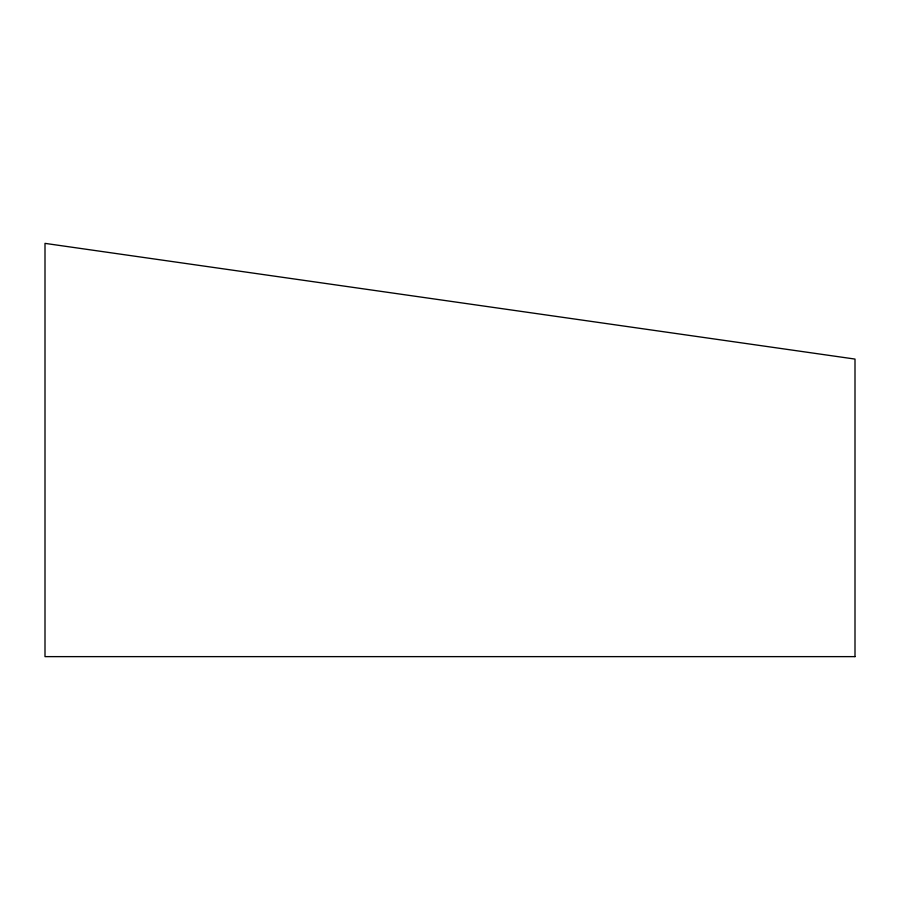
<?xml version="1.0" encoding="UTF-8"?>
<svg xmlns="http://www.w3.org/2000/svg" width="900" height="900" viewBox="0 0 900 900"><rect width="100%" height="100%" fill="white"/><g stroke="black" fill="none" stroke-linecap="round" stroke-linejoin="round"><path stroke-width="1.35" d="M855 656.629L45 656.629L45 243.371L855 359.077L855 656.629"/></g></svg>
